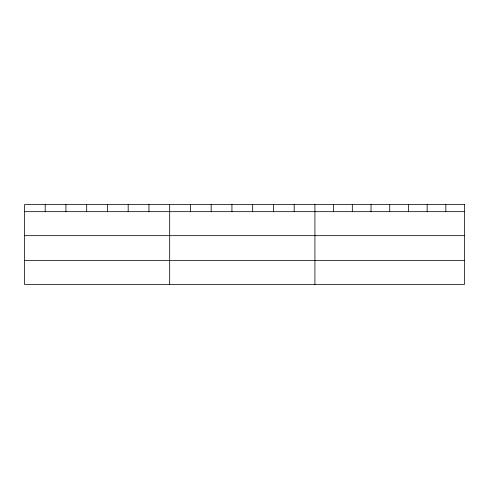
<?xml version="1.0" encoding="UTF-8"?>
<svg xmlns="http://www.w3.org/2000/svg" width="489" height="489" viewBox="0 0 489 489"><rect width="100%" height="100%" fill="white"/><g stroke="black" fill="none" stroke-linecap="round" stroke-linejoin="round"><path stroke-width="0.73" d="M24.45 211.67L464.55 211.67M24.45 235.667L464.55 235.667M24.45 260.392L464.55 260.392M445.846 204.61L445.846 211.67M427.141 204.61L427.141 211.67M408.437 204.61L408.437 211.67M389.733 204.61L389.733 211.67M371.029 204.61L371.029 211.67M352.324 204.61L352.324 211.67M333.62 204.61L333.62 211.67M314.916 204.61L314.916 284.39M294.17 204.61L294.17 211.67M273.418 204.61L273.418 211.67M252.672 204.61L252.672 211.67M231.927 204.61L231.927 211.67M211.181 204.61L211.181 211.67M190.429 204.61L190.429 211.67M169.683 204.61L169.683 284.39M148.937 204.61L148.937 211.67M128.185 204.61L128.185 211.67M107.439 204.61L107.439 211.67M86.694 204.61L86.694 211.67M65.948 204.61L65.948 211.67M45.196 204.61L45.196 211.67M464.55 204.61L24.45 204.61L24.45 284.39L464.55 284.39L464.55 204.61"/></g></svg>
